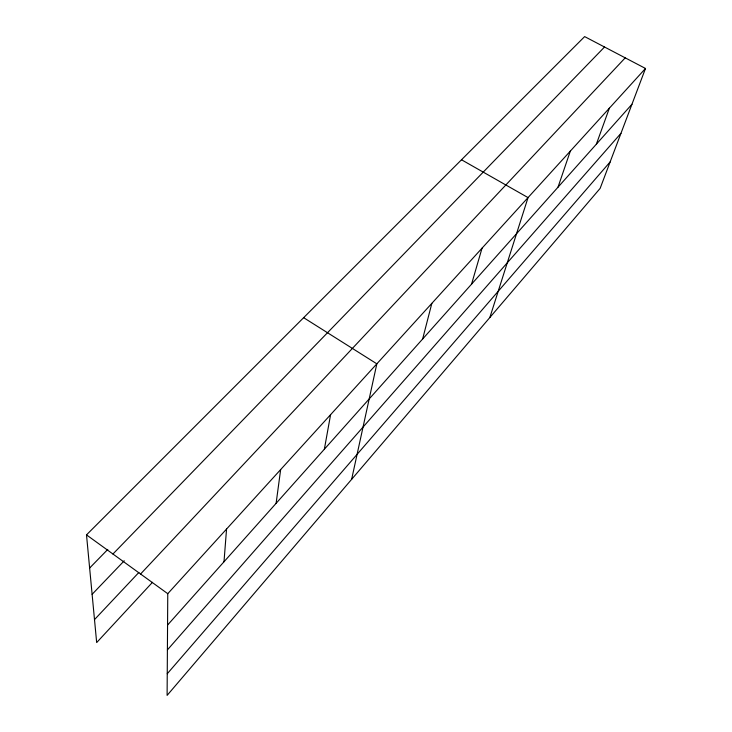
<?xml version="1.0" encoding="UTF-8"?>
<svg xmlns="http://www.w3.org/2000/svg" width="732" height="732" viewBox="0 0 732 732"><rect width="100%" height="100%" fill="white"/><g stroke="black" fill="none" stroke-linecap="round" stroke-linejoin="round"><path stroke-width="1.1" d="M645.496 68.46L167.765 593.689L167.106 695.4L600.13 188.389L645.496 68.46L584.639 36.6L86.504 534.882L96.67 642.568L152.485 582.306M224.001 561.764L226.554 529.053M276.11 503.332L280.649 469.578M324.358 449.219L330.59 414.669M351.635 479.341L376.843 363.831L303.643 317.688M422.629 339.017L431.843 303.359M471.564 284.135L482.04 248.166M489.845 317.514L528.037 197.603L461.508 159.768M558.004 187.191L570.329 151.094M596.36 144.177L609.363 108.18M167.244 673.76L610.14 161.918M167.399 649.906L620.946 133.352M167.564 625.064L631.954 104.264M140.571 574.007L625.22 57.846M94.501 619.601L138.87 572.451M92.113 594.32L124.239 560.785M112.938 554.014L604.531 47.013M89.633 568.032L107.787 549.43M86.504 534.882L167.765 593.689"/></g></svg>
